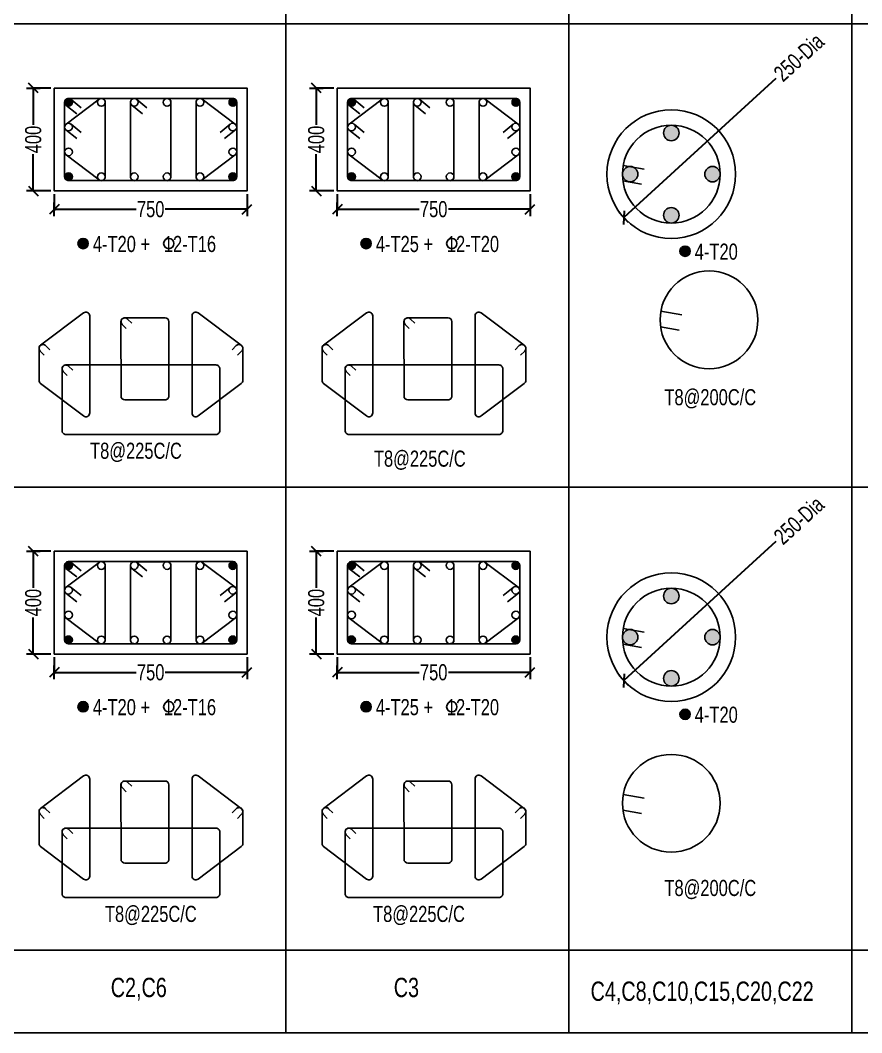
# Model space of a CAD drawing. Header units: millimetres. Extents: x 356 to 40629, y 2473 to 64837.
# Drawn here: x 21326 to 24597, y 11793 to 15728 of the extents above; entities that cross this region are included whole.
import ezdxf

# ---------------------------------------------------------------- set-up
doc = ezdxf.new("R2010")
doc.units = ezdxf.units.MM
for name, color, linetype in [('COL', 5, 'Continuous'), ('S-TIES', 3, 'Continuous'), ('Structural', 5, 'Continuous'), ('TABLE', 11, 'Continuous'), ('TXT3', 6, 'Continuous')]:
    doc.layers.add(name, color=color, linetype=linetype)
doc.layers.add('STR-COL-DIM', color=8, linetype='Continuous', lineweight=18)
doc.layers.add('STR-LEVEL TEXT', color=110, linetype='Continuous', lineweight=30)
doc.styles.add('SOBHA', font='swisscl.ttf')
doc.styles.add('sobha sed', font='swisscl.ttf')
doc.dimstyles.new('S-25', dxfattribs={"dimscale": 25, "dimtxt": 2.5, "dimasz": 1.5, "dimexe": 0.25, "dimexo": 0.5, "dimgap": 0.1, "dimtad": 0, "dimdec": 0, "dimrnd": 0.0005, "dimzin": 0, "dimdsep": 46, "dimtxsty": 'SOBHA', "dimblk": 'OBLIQUE', "dimcen": 0.09, "dimclrd": 8, "dimclre": 8, "dimclrt": 6, "dimadec": 0, "dimazin": 0, "dimtfac": 1, "dimtdec": 0, "dimtofl": 0, "dimtmove": 0, "dimatfit": 3, "dimfxl": 0.18, "dimtolj": 1, "dimtzin": 0, "dimlwd": -1, "dimlwe": -1, "dimarcsym": 0})

# ---------------------------------------------------------------- blocks, each defined once
blk = doc.blocks.new('_Oblique')
at = {"color": 0, "linetype": 'ByBlock', "lineweight": -2}
for p, q in [((-0.5, -0.5), (0.5, 0.5)), ((0, 0.71), (0, -0.71))]:
    blk.add_line(p, q, dxfattribs=at)
blk = doc.blocks.new('*D632')
at = {"layer": 'STR-LEVEL TEXT', "color": 8, "transparency": 16777216}
for p, q in [((21445.3, 13664.5), (21370.2, 13664.5)), ((21376.5, 13664.5), (21376.5, 13522)), ((21376.5, 13264.5), (21376.5, 13407)), ((21445.3, 13264.5), (21370.2, 13264.5))]:
    blk.add_line(p, q, dxfattribs=at)
at = {"layer": 'STR-LEVEL TEXT', "color": 8, "transparency": 16777216, "xscale": 37.5, "yscale": 37.5, "zscale": 37.5}
for p, rotation in [((21376.5, 13664.5), 90), ((21376.5, 13264.5), 270)]:
    blk.add_blockref('_Oblique', p, dxfattribs=dict(at, rotation=rotation))
at = {"layer": 'STR-LEVEL TEXT', "color": 6, "transparency": 16777216, "insert": (21376.5, 13464.5), "char_height": 62.5, "attachment_point": 5, "rotation": 90, "style": 'SOBHA'}
blk.add_mtext('\\A1;400', dxfattribs=at)
blk = doc.blocks.new('*D633')
at = {"layer": 'STR-LEVEL TEXT', "color": 8, "transparency": 16777216}
for p, q in [((21457.8, 13252), (21457.8, 13187.2)), ((22207.8, 13252), (22207.8, 13187.2)), ((21457.8, 13193.4), (21775.9, 13193.4)), ((22207.8, 13193.4), (21889.8, 13193.4))]:
    blk.add_line(p, q, dxfattribs=at)
at = {"layer": 'STR-LEVEL TEXT', "color": 8, "transparency": 16777216, "xscale": 37.5, "yscale": 37.5, "zscale": 37.5, "rotation": 180}
blk.add_blockref('_Oblique', (21457.8, 13193.4), dxfattribs=at)
at = {"layer": 'STR-LEVEL TEXT', "color": 8, "transparency": 16777216, "xscale": 37.5, "yscale": 37.5, "zscale": 37.5}
blk.add_blockref('_Oblique', (22207.8, 13193.4), dxfattribs=at)
at = {"layer": 'STR-LEVEL TEXT', "color": 6, "transparency": 16777216, "insert": (21832.8, 13193.4), "char_height": 62.5, "attachment_point": 5, "style": 'SOBHA'}
blk.add_mtext('\\A1;750', dxfattribs=at)
blk = doc.blocks.new('*D628')
at = {"layer": 'STR-LEVEL TEXT', "color": 8, "transparency": 16777216}
for p, q in [((21445.3, 15464.6), (21370.2, 15464.6)), ((21376.5, 15464.6), (21376.5, 15322.1)), ((21376.5, 15064.6), (21376.5, 15207.1)), ((21445.3, 15064.6), (21370.2, 15064.6))]:
    blk.add_line(p, q, dxfattribs=at)
at = {"layer": 'STR-LEVEL TEXT', "color": 8, "transparency": 16777216, "xscale": 37.5, "yscale": 37.5, "zscale": 37.5}
for p, rotation in [((21376.5, 15464.6), 90), ((21376.5, 15064.6), 270)]:
    blk.add_blockref('_Oblique', p, dxfattribs=dict(at, rotation=rotation))
at = {"layer": 'STR-LEVEL TEXT', "color": 6, "transparency": 16777216, "insert": (21376.5, 15264.6), "char_height": 62.5, "attachment_point": 5, "rotation": 90, "style": 'SOBHA'}
blk.add_mtext('\\A1;400', dxfattribs=at)
blk = doc.blocks.new('*D629')
at = {"layer": 'STR-LEVEL TEXT', "color": 8, "transparency": 16777216}
for p, q in [((21457.8, 15052.1), (21457.8, 14987.3)), ((22207.8, 15052.1), (22207.8, 14987.3)), ((21457.8, 14993.6), (21775.9, 14993.6)), ((22207.8, 14993.6), (21889.8, 14993.6))]:
    blk.add_line(p, q, dxfattribs=at)
at = {"layer": 'STR-LEVEL TEXT', "color": 8, "transparency": 16777216, "xscale": 37.5, "yscale": 37.5, "zscale": 37.5, "rotation": 180}
blk.add_blockref('_Oblique', (21457.8, 14993.6), dxfattribs=at)
at = {"layer": 'STR-LEVEL TEXT', "color": 8, "transparency": 16777216, "xscale": 37.5, "yscale": 37.5, "zscale": 37.5}
blk.add_blockref('_Oblique', (22207.8, 14993.6), dxfattribs=at)
at = {"layer": 'STR-LEVEL TEXT', "color": 6, "transparency": 16777216, "insert": (21832.8, 14993.6), "char_height": 62.5, "attachment_point": 5, "style": 'SOBHA'}
blk.add_mtext('\\A1;750', dxfattribs=at)
blk = doc.blocks.new('*D630')
at = {"layer": 'STR-LEVEL TEXT', "color": 8, "transparency": 16777216}
for p, q in [((22545.3, 13664.5), (22470.2, 13664.5)), ((22476.5, 13664.5), (22476.5, 13522)), ((22476.5, 13264.5), (22476.5, 13407)), ((22545.3, 13264.5), (22470.2, 13264.5))]:
    blk.add_line(p, q, dxfattribs=at)
at = {"layer": 'STR-LEVEL TEXT', "color": 8, "transparency": 16777216, "xscale": 37.5, "yscale": 37.5, "zscale": 37.5}
for p, rotation in [((22476.5, 13664.5), 90), ((22476.5, 13264.5), 270)]:
    blk.add_blockref('_Oblique', p, dxfattribs=dict(at, rotation=rotation))
at = {"layer": 'STR-LEVEL TEXT', "color": 6, "transparency": 16777216, "insert": (22476.5, 13464.5), "char_height": 62.5, "attachment_point": 5, "rotation": 90, "style": 'SOBHA'}
blk.add_mtext('\\A1;400', dxfattribs=at)
blk = doc.blocks.new('*D631')
at = {"layer": 'STR-LEVEL TEXT', "color": 8, "transparency": 16777216}
for p, q in [((22557.8, 13252), (22557.8, 13187.2)), ((23307.8, 13252), (23307.8, 13187.2)), ((22557.8, 13193.4), (22875.9, 13193.4)), ((23307.8, 13193.4), (22989.8, 13193.4))]:
    blk.add_line(p, q, dxfattribs=at)
at = {"layer": 'STR-LEVEL TEXT', "color": 8, "transparency": 16777216, "xscale": 37.5, "yscale": 37.5, "zscale": 37.5, "rotation": 180}
blk.add_blockref('_Oblique', (22557.8, 13193.4), dxfattribs=at)
at = {"layer": 'STR-LEVEL TEXT', "color": 8, "transparency": 16777216, "xscale": 37.5, "yscale": 37.5, "zscale": 37.5}
blk.add_blockref('_Oblique', (23307.8, 13193.4), dxfattribs=at)
at = {"layer": 'STR-LEVEL TEXT', "color": 6, "transparency": 16777216, "insert": (22932.8, 13193.4), "char_height": 62.5, "attachment_point": 5, "style": 'SOBHA'}
blk.add_mtext('\\A1;750', dxfattribs=at)
blk = doc.blocks.new('*D622')
at = {"layer": 'STR-LEVEL TEXT', "color": 8, "transparency": 16777216}
for p, q in [((22545.3, 15464.6), (22470.2, 15464.6)), ((22476.5, 15464.6), (22476.5, 15322.1)), ((22476.5, 15064.6), (22476.5, 15207.1)), ((22545.3, 15064.6), (22470.2, 15064.6))]:
    blk.add_line(p, q, dxfattribs=at)
at = {"layer": 'STR-LEVEL TEXT', "color": 8, "transparency": 16777216, "xscale": 37.5, "yscale": 37.5, "zscale": 37.5}
for p, rotation in [((22476.5, 15464.6), 90), ((22476.5, 15064.6), 270)]:
    blk.add_blockref('_Oblique', p, dxfattribs=dict(at, rotation=rotation))
at = {"layer": 'STR-LEVEL TEXT', "color": 6, "transparency": 16777216, "insert": (22476.5, 15264.6), "char_height": 62.5, "attachment_point": 5, "rotation": 90, "style": 'SOBHA'}
blk.add_mtext('\\A1;400', dxfattribs=at)
blk = doc.blocks.new('*D623')
at = {"layer": 'STR-LEVEL TEXT', "color": 8, "transparency": 16777216}
for p, q in [((22557.8, 15052.1), (22557.8, 14987.3)), ((23307.8, 15052.1), (23307.8, 14987.3)), ((22557.8, 14993.6), (22875.9, 14993.6)), ((23307.8, 14993.6), (22989.8, 14993.6))]:
    blk.add_line(p, q, dxfattribs=at)
at = {"layer": 'STR-LEVEL TEXT', "color": 8, "transparency": 16777216, "xscale": 37.5, "yscale": 37.5, "zscale": 37.5, "rotation": 180}
blk.add_blockref('_Oblique', (22557.8, 14993.6), dxfattribs=at)
at = {"layer": 'STR-LEVEL TEXT', "color": 8, "transparency": 16777216, "xscale": 37.5, "yscale": 37.5, "zscale": 37.5}
blk.add_blockref('_Oblique', (23307.8, 14993.6), dxfattribs=at)
at = {"layer": 'STR-LEVEL TEXT', "color": 6, "transparency": 16777216, "insert": (22932.8, 14993.6), "char_height": 62.5, "attachment_point": 5, "style": 'SOBHA'}
blk.add_mtext('\\A1;750', dxfattribs=at)
blk = doc.blocks.new('*D369')
at = {"layer": 'STR-LEVEL TEXT', "color": 8, "transparency": 16777216}
blk.add_line((24262.7, 15501.7), (23671.9, 14961.3), dxfattribs=at)
at = {"layer": 'STR-LEVEL TEXT', "color": 8, "transparency": 16777216, "xscale": 37.5, "yscale": 37.5, "zscale": 37.5, "rotation": 222.4492431710658}
blk.add_blockref('_Oblique', (23671.9, 14961.3), dxfattribs=at)
at = {"layer": 'STR-LEVEL TEXT', "color": 6, "transparency": 16777216, "insert": (24352.6, 15583.9), "char_height": 62.5, "attachment_point": 5, "rotation": 42.4492, "style": 'SOBHA'}
blk.add_mtext('\\A1;250-Dia', dxfattribs=at)
blk = doc.blocks.new('*D372')
at = {"layer": 'STR-LEVEL TEXT', "color": 8, "transparency": 16777216}
blk.add_line((24262.7, 13701.8), (23671.9, 13161.5), dxfattribs=at)
at = {"layer": 'STR-LEVEL TEXT', "color": 8, "transparency": 16777216, "xscale": 37.5, "yscale": 37.5, "zscale": 37.5, "rotation": 222.4492431710646}
blk.add_blockref('_Oblique', (23671.9, 13161.5), dxfattribs=at)
at = {"layer": 'STR-LEVEL TEXT', "color": 6, "transparency": 16777216, "insert": (24352.6, 13784.1), "char_height": 62.5, "attachment_point": 5, "rotation": 42.4492, "style": 'SOBHA'}
blk.add_mtext('\\A1;250-Dia', dxfattribs=at)

msp = doc.modelspace()

# ---------------------------------------------------------------- hatches: boundary and pattern name
at = {"layer": 'S-TIES', "ltscale": 7}
h = msp.add_hatch(color=256, dxfattribs=at)
h.dxf.hatch_style = 1
edge = h.paths.add_edge_path()
edge.add_arc((21513.4, 15409.1), 15, 0, 360)
h = msp.add_hatch(color=256, dxfattribs=at)
h.dxf.hatch_style = 1
edge = h.paths.add_edge_path()
edge.add_arc((22152.3, 15409.1), 15, 0, 360)
h = msp.add_hatch(color=256, dxfattribs=at)
h.dxf.hatch_style = 1
edge = h.paths.add_edge_path()
edge.add_arc((22613.4, 15409.1), 15, 0, 360)
h = msp.add_hatch(color=256, dxfattribs=at)
h.dxf.hatch_style = 1
edge = h.paths.add_edge_path()
edge.add_arc((23252.3, 15409.1), 15, 0, 360)
h = msp.add_hatch(color=256, dxfattribs=at)
h.dxf.hatch_style = 1
edge = h.paths.add_edge_path()
edge.add_arc((23856.4, 15290), 30, 0, 360)
h = msp.add_hatch(color=256, dxfattribs=at)
h.dxf.hatch_style = 1
edge = h.paths.add_edge_path()
edge.add_arc((23696.4, 15130), 30, 0, 360)
h = msp.add_hatch(color=256, dxfattribs=at)
h.dxf.hatch_style = 1
edge = h.paths.add_edge_path()
edge.add_arc((24016.4, 15130), 30, 0, 360)
h = msp.add_hatch(color=256, dxfattribs=at)
h.dxf.hatch_style = 1
edge = h.paths.add_edge_path()
edge.add_arc((21513.5, 15120), 15, 0, 360)
h = msp.add_hatch(color=256, dxfattribs=at)
h.dxf.hatch_style = 1
edge = h.paths.add_edge_path()
edge.add_arc((22152.2, 15120), 15, 0, 360)
h = msp.add_hatch(color=256, dxfattribs=at)
h.dxf.hatch_style = 1
edge = h.paths.add_edge_path()
edge.add_arc((22613.5, 15120), 15, 0, 360)
h = msp.add_hatch(color=256, dxfattribs=at)
h.dxf.hatch_style = 1
edge = h.paths.add_edge_path()
edge.add_arc((23252.2, 15120), 15, 0, 360)
h = msp.add_hatch(color=256, dxfattribs=at)
h.dxf.hatch_style = 1
edge = h.paths.add_edge_path()
edge.add_arc((23856.4, 14970), 30, 0, 360)
h = msp.add_hatch(color=256, dxfattribs=at)
h.dxf.hatch_style = 1
edge = h.paths.add_edge_path()
edge.add_arc((21570.3, 14860.1), 20, 0, 360)
h = msp.add_hatch(color=256, dxfattribs=at)
h.dxf.hatch_style = 1
edge = h.paths.add_edge_path()
edge.add_arc((22670.3, 14860.1), 20, 0, 360)
h = msp.add_hatch(color=256, dxfattribs=at)
h.dxf.hatch_style = 1
edge = h.paths.add_edge_path()
edge.add_arc((23909.9, 14830.3), 20, 0, 360)
h = msp.add_hatch(color=256, dxfattribs=at)
h.dxf.hatch_style = 1
edge = h.paths.add_edge_path()
edge.add_arc((21513.4, 13608.9), 15, 0, 360)
h = msp.add_hatch(color=256, dxfattribs=at)
h.dxf.hatch_style = 1
edge = h.paths.add_edge_path()
edge.add_arc((22152.3, 13608.9), 15, 0, 360)
h = msp.add_hatch(color=256, dxfattribs=at)
h.dxf.hatch_style = 1
edge = h.paths.add_edge_path()
edge.add_arc((22613.4, 13608.9), 15, 0, 360)
h = msp.add_hatch(color=256, dxfattribs=at)
h.dxf.hatch_style = 1
edge = h.paths.add_edge_path()
edge.add_arc((23252.3, 13608.9), 15, 0, 360)
h = msp.add_hatch(color=256, dxfattribs=at)
h.dxf.hatch_style = 1
edge = h.paths.add_edge_path()
edge.add_arc((23856.4, 13490.2), 30, 0, 360)
h = msp.add_hatch(color=256, dxfattribs=at)
h.dxf.hatch_style = 1
edge = h.paths.add_edge_path()
edge.add_arc((23696.4, 13330.2), 30, 0, 360)
h = msp.add_hatch(color=256, dxfattribs=at)
h.dxf.hatch_style = 1
edge = h.paths.add_edge_path()
edge.add_arc((24016.4, 13330.2), 30, 0, 360)
h = msp.add_hatch(color=256, dxfattribs=at)
h.dxf.hatch_style = 1
edge = h.paths.add_edge_path()
edge.add_arc((21513.5, 13319.8), 15, 0, 360)
h = msp.add_hatch(color=256, dxfattribs=at)
h.dxf.hatch_style = 1
edge = h.paths.add_edge_path()
edge.add_arc((22152.2, 13319.8), 15, 0, 360)
h = msp.add_hatch(color=256, dxfattribs=at)
h.dxf.hatch_style = 1
edge = h.paths.add_edge_path()
edge.add_arc((22613.5, 13319.8), 15, 0, 360)
h = msp.add_hatch(color=256, dxfattribs=at)
h.dxf.hatch_style = 1
edge = h.paths.add_edge_path()
edge.add_arc((23252.2, 13319.8), 15, 0, 360)
h = msp.add_hatch(color=256, dxfattribs=at)
h.dxf.hatch_style = 1
edge = h.paths.add_edge_path()
edge.add_arc((23856.4, 13170.2), 30, 0, 360)
h = msp.add_hatch(color=256, dxfattribs=at)
h.dxf.hatch_style = 1
edge = h.paths.add_edge_path()
edge.add_arc((21570.3, 13059.9), 20, 0, 360)
h = msp.add_hatch(color=256, dxfattribs=at)
h.dxf.hatch_style = 1
edge = h.paths.add_edge_path()
edge.add_arc((22670.3, 13059.9), 20, 0, 360)
h = msp.add_hatch(color=256, dxfattribs=at)
h.dxf.hatch_style = 1
edge = h.paths.add_edge_path()
edge.add_arc((23909.9, 13030.4), 20, 0, 360)

# ---------------------------------------------------------------- linework, layer by layer
at = {"layer": 'COL', "elevation": 0}
for points in [[(21457.8, 15464.6), (22207.8, 15464.6), (22207.8, 15064.6), (21457.8, 15064.6)], [(22557.8, 15464.6), (23307.8, 15464.6), (23307.8, 15064.6), (22557.8, 15064.6)], [(21457.8, 13664.5), (22207.8, 13664.5), (22207.8, 13264.5), (21457.8, 13264.5)], [(22557.8, 13664.5), (23307.8, 13664.5), (23307.8, 13264.5), (22557.8, 13264.5)]]:
    msp.add_lwpolyline(points, close=True, dxfattribs=at)
at = {"layer": 'S-TIES', "ltscale": 7}
for p, q in [((23669.5, 15164.2, 0), (23750.6, 15149.4, 0)), ((23668.3, 15103.4, 0), (23740, 15090.4, 0)), ((23816.1, 14597.8, 0), (23897.2, 14583, 0)), ((23814.8, 14537, 0), (23886.6, 14523.9, 0)), ((23669.5, 13364.4, 0), (23750.6, 13349.6, 0)), ((23668.3, 13303.6, 0), (23740, 13290.6, 0)), ((23669.5, 12718.7, 0), (23750.6, 12703.9, 0)), ((23668.3, 12657.9, 0), (23740, 12644.9, 0))]:
    msp.add_line(p, q, dxfattribs=at)
at = {"layer": 'S-TIES', "ltscale": 7, "elevation": 0}
for points in [[(21656.2, 15409.1), (21656.2, 15119.6, -0.619608), (21632.2, 15107.7), (21504.4, 15204.4, -0.234772), (21498.5, 15216.4), (21498.4, 15312.8, -0.23547), (21504.4, 15324.7), (21632.2, 15421.1, -0.618942)], [(21513.5, 15105), (22152.3, 15105, 0.414214), (22167.3, 15120), (22167.3, 15409.1, 0.414214), (22152.3, 15424.1), (21513.5, 15424.1, 0.414214), (21498.5, 15409.1), (21498.5, 15120, 0.414214)], [(21769.4, 15423.7), (21896.4, 15423.7, -0.414214), (21911.4, 15408.7), (21911.4, 15120, -0.414214), (21896.4, 15105), (21769.4, 15105, -0.414214), (21754.4, 15120), (21754.4, 15408.7, -0.414214)], [(22009.4, 15409.1), (22009.5, 15119.6, 0.619608), (22033.5, 15107.7), (22161.3, 15204.4, 0.234772), (22167.2, 15216.4), (22167.2, 15312.8, 0.23547), (22161.3, 15324.7), (22033.5, 15421.1, 0.618942)], [(22756.2, 15409.1), (22756.2, 15119.6, -0.619608), (22732.2, 15107.7), (22604.4, 15204.4, -0.234772), (22598.5, 15216.4), (22598.4, 15312.8, -0.23547), (22604.4, 15324.7), (22732.2, 15421.1, -0.618942)], [(22613.5, 15105), (23252.3, 15105, 0.414214), (23267.3, 15120), (23267.3, 15409.1, 0.414214), (23252.3, 15424.1), (22613.5, 15424.1, 0.414214), (22598.5, 15409.1), (22598.5, 15120, 0.414214)], [(22869.4, 15423.7), (22996.4, 15423.7, -0.414214), (23011.4, 15408.7), (23011.4, 15120, -0.414214), (22996.4, 15105), (22869.4, 15105, -0.414214), (22854.4, 15120), (22854.4, 15408.7, -0.414214)], [(23109.4, 15409.1), (23109.5, 15119.6, 0.619608), (23133.5, 15107.7), (23261.3, 15204.4, 0.234772), (23267.2, 15216.4), (23267.2, 15312.8, 0.23547), (23261.3, 15324.7), (23133.5, 15421.1, 0.618942)], [(21596, 14578.9), (21596, 14201.9, -0.619608), (21571.9, 14190), (21404.7, 14316.6, -0.234772), (21398.8, 14328.5), (21398.8, 14452.7, -0.23547), (21404.7, 14464.7), (21572, 14590.8, -0.618942)], [(21732.4, 14571.4), (21888.6, 14571.4, -0.414166), (21903.6, 14556.4), (21903.6, 14267.3, -0.414262), (21888.6, 14252.3), (21732.5, 14252.3, -0.414166), (21717.5, 14267.3), (21717.4, 14556.4, -0.414262)], [(21993.7, 14578.9), (21993.7, 14201.9, 0.619608), (22017.8, 14190), (22185, 14316.6, 0.234772), (22190.9, 14328.5), (22190.9, 14452.7, 0.23547), (22185, 14464.7), (22017.7, 14590.8, 0.618942)], [(22696, 14578.9), (22696, 14201.9, -0.619608), (22671.9, 14190), (22504.7, 14316.6, -0.234772), (22498.8, 14328.5), (22498.8, 14452.7, -0.23547), (22504.7, 14464.7), (22672, 14590.8, -0.618942)], [(22832.4, 14571.4), (22988.6, 14571.4, -0.414166), (23003.6, 14556.4), (23003.6, 14267.3, -0.414262), (22988.6, 14252.3), (22832.5, 14252.3, -0.414166), (22817.5, 14267.3), (22817.4, 14556.4, -0.414262)], [(23093.7, 14578.9), (23093.7, 14201.9, 0.619608), (23117.8, 14190), (23285, 14316.6, 0.234772), (23290.9, 14328.5), (23290.9, 14452.7, 0.23547), (23285, 14464.7), (23117.7, 14590.8, 0.618942)], [(21503.3, 14388.3), (22086.4, 14388.3, -0.414214), (22101.4, 14373.3), (22101.4, 14133.3, -0.414214), (22086.4, 14118.3), (21503.3, 14118.3, -0.414214), (21488.3, 14133.3), (21488.3, 14373.3, -0.414214)], [(22603.3, 14388.3), (23186.4, 14388.3, -0.414214), (23201.4, 14373.3), (23201.4, 14133.3, -0.414214), (23186.4, 14118.3), (22603.3, 14118.3, -0.414214), (22588.3, 14133.3), (22588.3, 14373.3, -0.414214)], [(21656.2, 13608.9), (21656.2, 13319.5, -0.619608), (21632.2, 13307.5), (21504.4, 13404.3, -0.234772), (21498.5, 13416.2), (21498.4, 13512.6, -0.23547), (21504.4, 13524.6), (21632.2, 13620.9, -0.618942)], [(21513.5, 13304.8), (22152.3, 13304.8, 0.414214), (22167.3, 13319.8), (22167.3, 13608.9, 0.414214), (22152.3, 13623.9), (21513.5, 13623.9, 0.414214), (21498.5, 13608.9), (21498.5, 13319.8, 0.414214)], [(21769.4, 13623.6), (21896.4, 13623.6, -0.414214), (21911.4, 13608.6), (21911.4, 13319.8, -0.414214), (21896.4, 13304.8), (21769.4, 13304.8, -0.414214), (21754.4, 13319.8), (21754.4, 13608.6, -0.414214)], [(22009.4, 13608.9), (22009.5, 13319.5, 0.619608), (22033.5, 13307.5), (22161.3, 13404.3, 0.234772), (22167.2, 13416.2), (22167.2, 13512.6, 0.23547), (22161.3, 13524.6), (22033.5, 13620.9, 0.618942)], [(22756.2, 13608.9), (22756.2, 13319.5, -0.619608), (22732.2, 13307.5), (22604.4, 13404.3, -0.234772), (22598.5, 13416.2), (22598.4, 13512.6, -0.23547), (22604.4, 13524.6), (22732.2, 13620.9, -0.618942)], [(22613.5, 13304.8), (23252.3, 13304.8, 0.414214), (23267.3, 13319.8), (23267.3, 13608.9, 0.414214), (23252.3, 13623.9), (22613.5, 13623.9, 0.414214), (22598.5, 13608.9), (22598.5, 13319.8, 0.414214)], [(22869.4, 13623.6), (22996.4, 13623.6, -0.414214), (23011.4, 13608.6), (23011.4, 13319.8, -0.414214), (22996.4, 13304.8), (22869.4, 13304.8, -0.414214), (22854.4, 13319.8), (22854.4, 13608.6, -0.414214)], [(23109.4, 13608.9), (23109.5, 13319.5, 0.619608), (23133.5, 13307.5), (23261.3, 13404.3, 0.234772), (23267.2, 13416.2), (23267.2, 13512.6, 0.23547), (23261.3, 13524.6), (23133.5, 13620.9, 0.618942)], [(21596, 12778.7), (21596, 12401.8, -0.619608), (21571.9, 12389.8), (21404.7, 12516.4, -0.234772), (21398.8, 12528.4), (21398.8, 12652.6, -0.23547), (21404.7, 12664.5), (21572, 12790.7, -0.618942)], [(21993.7, 12778.7), (21993.7, 12401.8, 0.619608), (22017.8, 12389.8), (22185, 12516.4, 0.234772), (22190.9, 12528.4), (22190.9, 12652.6, 0.23547), (22185, 12664.5), (22017.7, 12790.7, 0.618942)], [(22696, 12778.7), (22696, 12401.8, -0.619608), (22671.9, 12389.8), (22504.7, 12516.4, -0.234772), (22498.8, 12528.4), (22498.8, 12652.6, -0.23547), (22504.7, 12664.5), (22672, 12790.7, -0.618942)], [(23093.7, 12778.7), (23093.7, 12401.8, 0.619608), (23117.8, 12389.8), (23285, 12516.4, 0.234772), (23290.9, 12528.4), (23290.9, 12652.6, 0.23547), (23285, 12664.5), (23117.7, 12790.7, 0.618942)], [(21732.4, 12771.2), (21888.6, 12771.2, -0.414166), (21903.6, 12756.2), (21903.6, 12467.1, -0.414262), (21888.6, 12452.1), (21732.5, 12452.1, -0.414166), (21717.5, 12467.1), (21717.4, 12756.2, -0.414262)], [(22832.4, 12771.2), (22988.6, 12771.2, -0.414166), (23003.6, 12756.2), (23003.6, 12467.1, -0.414262), (22988.6, 12452.1), (22832.5, 12452.1, -0.414166), (22817.5, 12467.1), (22817.4, 12756.2, -0.414262)], [(21503.3, 12588.1), (22086.4, 12588.1, -0.414214), (22101.4, 12573.1), (22101.4, 12333.1, -0.414214), (22086.4, 12318.1), (21503.3, 12318.1, -0.414214), (21488.3, 12333.1), (21488.3, 12573.1, -0.414214)], [(22603.3, 12588.1), (23186.4, 12588.1, -0.414214), (23201.4, 12573.1), (23201.4, 12333.1, -0.414214), (23186.4, 12318.1), (22603.3, 12318.1, -0.414214), (22588.3, 12333.1), (22588.3, 12573.1, -0.414214)]]:
    msp.add_lwpolyline(points, format="xyb", close=True, dxfattribs=at)
for points in [[(21503.4, 15397.9), (21545.6, 15364.4)], [(21523.5, 15420.3), (21562.3, 15388.1)], [(21759, 15397.9), (21801.2, 15364.4)], [(21779.1, 15420.3), (21817.9, 15388.1)], [(22603.4, 15397.9), (22645.6, 15364.4)], [(22623.5, 15420.3), (22662.3, 15388.1)], [(22859, 15397.9), (22901.2, 15364.4)], [(22879.1, 15420.3), (22917.9, 15388.1)], [(21523.5, 15323.9), (21562.3, 15291.7)], [(22142.2, 15323.9), (22103.4, 15291.7)], [(22623.5, 15323.9), (22662.3, 15291.7)], [(23242.2, 15323.9), (23203.4, 15291.7)], [(21503.5, 15301.6), (21545.6, 15268)], [(22162.2, 15301.6), (22120, 15268)], [(22603.5, 15301.6), (22645.6, 15268)], [(23262.2, 15301.6), (23220, 15268)], [(21523.5, 13620.1), (21562.3, 13587.9)], [(21779.1, 13620.1), (21817.9, 13587.9)], [(22623.5, 13620.1), (22662.3, 13587.9)], [(22879.1, 13620.1), (22917.9, 13587.9)], [(21503.4, 13597.7), (21545.6, 13564.2)], [(21759, 13597.7), (21801.2, 13564.2)], [(22603.4, 13597.7), (22645.6, 13564.2)], [(22859, 13597.7), (22901.2, 13564.2)], [(21503.5, 13501.4), (21545.6, 13467.9)], [(21523.5, 13523.7), (21562.3, 13491.6)], [(22142.2, 13523.7), (22103.4, 13491.6)], [(22162.2, 13501.4), (22120, 13467.9)], [(22603.5, 13501.4), (22645.6, 13467.9)], [(22623.5, 13523.7), (22662.3, 13491.6)], [(23242.2, 13523.7), (23203.4, 13491.6)], [(23262.2, 13501.4), (23220, 13467.9)]]:
    msp.add_lwpolyline(points, dxfattribs=at)
for points in [[(21737.8, 14529.9), (21721.8, 14545.8, -0.668178), (21732.4, 14571.4, -0.200501), (21743.1, 14566.9), (21759, 14551)], [(22837.8, 14529.9), (22821.8, 14545.8, -0.668178), (22832.4, 14571.4, -0.200501), (22843.1, 14566.9), (22859, 14551)], [(21419.1, 14426.2), (21403.2, 14442.1, -0.668178), (21413.8, 14467.7, -0.200501), (21424.4, 14463.3), (21440.3, 14447.4)], [(22170.6, 14426.2), (22186.5, 14442.1, 0.668178), (22175.9, 14467.7, 0.200501), (22165.3, 14463.3), (22149.4, 14447.4)], [(22519.1, 14426.2), (22503.2, 14442.1, -0.668178), (22513.8, 14467.7, -0.200501), (22524.4, 14463.3), (22540.3, 14447.4)], [(23270.6, 14426.2), (23286.5, 14442.1, 0.668178), (23275.9, 14467.7, 0.200501), (23265.3, 14463.3), (23249.4, 14447.4)], [(21508.6, 14346.7), (21492.7, 14362.6, -0.668178), (21503.3, 14388.3, -0.200501), (21514, 14383.8), (21529.9, 14367.9)], [(22608.6, 14346.7), (22592.7, 14362.6, -0.668178), (22603.3, 14388.3, -0.200501), (22614, 14383.8), (22629.9, 14367.9)], [(21737.8, 12729.7), (21721.8, 12745.6, -0.668178), (21732.4, 12771.2, -0.200501), (21743.1, 12766.8), (21759, 12750.9)], [(22837.8, 12729.7), (22821.8, 12745.6, -0.668178), (22832.4, 12771.2, -0.200501), (22843.1, 12766.8), (22859, 12750.9)], [(21419.1, 12626), (21403.2, 12642, -0.668178), (21413.8, 12667.6, -0.200501), (21424.4, 12663.1), (21440.3, 12647.2)], [(22170.6, 12626), (22186.5, 12642, 0.668178), (22175.9, 12667.6, 0.200501), (22165.3, 12663.1), (22149.4, 12647.2)], [(22519.1, 12626), (22503.2, 12642, -0.668178), (22513.8, 12667.6, -0.200501), (22524.4, 12663.1), (22540.3, 12647.2)], [(23270.6, 12626), (23286.5, 12642, 0.668178), (23275.9, 12667.6, 0.200501), (23265.3, 12663.1), (23249.4, 12647.2)], [(21508.6, 12546.6), (21492.7, 12562.5, -0.668178), (21503.3, 12588.1, -0.200501), (21514, 12583.6), (21529.9, 12567.7)], [(22608.6, 12546.6), (22592.7, 12562.5, -0.668178), (22603.3, 12588.1, -0.200501), (22614, 12583.6), (22629.9, 12567.7)]]:
    msp.add_lwpolyline(points, format="xyb", dxfattribs=at)
at = {"layer": 'S-TIES', "ltscale": 7}
for centre, radius in [((21513.4, 15409.1, 0), 15), ((21641.2, 15409.1, 0), 15), ((21769, 15409.1, 0), 15), ((21896.8, 15409.1, 0), 15), ((22024.5, 15409.1, 0), 15), ((22152.3, 15409.1, 0), 15), ((22613.4, 15409.1, 0), 15), ((22741.2, 15409.1, 0), 15), ((22869, 15409.1, 0), 15), ((22996.8, 15409.1, 0), 15), ((23124.5, 15409.1, 0), 15), ((23252.3, 15409.1, 0), 15), ((21513.4, 15312.8, 0), 15), ((22152.1, 15312.8, 0), 15), ((22613.4, 15312.8, 0), 15), ((23252.1, 15312.8, 0), 15), ((23856.4, 15130, 0), 190), ((23856.4, 15290, 0), 30), ((21513.5, 15216.4, 0), 15), ((22152.2, 15216.4, 0), 15), ((22613.5, 15216.4, 0), 15), ((23252.2, 15216.4, 0), 15), ((23696.4, 15130, 0), 30), ((24016.4, 15130, 0), 30), ((21513.5, 15120, 0), 15), ((21641.2, 15119.6, 0), 15), ((21769, 15119.6, 0), 15), ((21896.7, 15119.6, 0), 15), ((22024.5, 15119.6, 0), 15), ((22152.2, 15120, 0), 15), ((22613.5, 15120, 0), 15), ((22741.2, 15119.6, 0), 15), ((22869, 15119.6, 0), 15), ((22996.7, 15119.6, 0), 15), ((23124.5, 15119.6, 0), 15), ((23252.2, 15120, 0), 15), ((23856.4, 14970, 0), 30), ((21570.3, 14860.1, 0), 20), ((21903.1, 14860.1, 0), 20), ((22670.3, 14860.1, 0), 20), ((23003.1, 14860.1, 0), 20), ((23909.9, 14830.3, 0), 20), ((24003, 14563.6, 0), 190), ((21513.4, 13608.9, 0), 15), ((21641.2, 13608.9, 0), 15), ((21769, 13608.9, 0), 15), ((21896.8, 13608.9, 0), 15), ((22024.5, 13608.9, 0), 15), ((22152.3, 13608.9, 0), 15), ((22613.4, 13608.9, 0), 15), ((22741.2, 13608.9, 0), 15), ((22869, 13608.9, 0), 15), ((22996.8, 13608.9, 0), 15), ((23124.5, 13608.9, 0), 15), ((23252.3, 13608.9, 0), 15), ((21513.4, 13512.6, 0), 15), ((22152.1, 13512.6, 0), 15), ((22613.4, 13512.6, 0), 15), ((23252.1, 13512.6, 0), 15), ((23856.4, 13330.2, 0), 190), ((23856.4, 13490.2, 0), 30), ((21513.5, 13416.2, 0), 15), ((22152.2, 13416.2, 0), 15), ((22613.5, 13416.2, 0), 15), ((23252.2, 13416.2, 0), 15), ((23696.4, 13330.2, 0), 30), ((24016.4, 13330.2, 0), 30), ((21513.5, 13319.8, 0), 15), ((21641.2, 13319.5, 0), 15), ((21769, 13319.5, 0), 15), ((21896.7, 13319.5, 0), 15), ((22024.5, 13319.5, 0), 15), ((22152.2, 13319.8, 0), 15), ((22613.5, 13319.8, 0), 15), ((22741.2, 13319.5, 0), 15), ((22869, 13319.5, 0), 15), ((22996.7, 13319.5, 0), 15), ((23124.5, 13319.5, 0), 15), ((23252.2, 13319.8, 0), 15), ((23856.4, 13170.2, 0), 30), ((21570.3, 13059.9, 0), 20), ((21903.1, 13059.9, 0), 20), ((22670.3, 13059.9, 0), 20), ((23003.1, 13059.9, 0), 20), ((23909.9, 13030.4, 0), 20), ((23856.4, 12684.5, 0), 190)]:
    msp.add_circle(centre, radius, dxfattribs=at)
at = {"layer": 'Structural', "ltscale": 25}
for centre in [(23856.4, 15130, 0), (23856.4, 13330.2, 0)]:
    msp.add_circle(centre, 250, dxfattribs=at)
at = {"layer": 'TABLE', "ltscale": 10}
for p, q in [((22357.8, 18992.2, 0), (22357.8, 11792.7, 0)), ((23457.8, 18992.2, 0), (23457.8, 11792.7, 0)), ((24557.8, 18992.2, 0), (24557.8, 11792.7, 0)), ((18883.5, 15713.7, 0), (40628.8, 15713.7, 0)), ((18883.5, 13913.9, 0), (40628.8, 13913.9, 0)), ((18883.5, 12113.7, 0), (40628.8, 12113.7, 0)), ((40628.8, 11792.7, 0), (18883.5, 11792.7, 0))]:
    msp.add_line(p, q, dxfattribs=at)

# ---------------------------------------------------------------- texts
at = {"layer": 'STR-COL-DIM', "color": 6, "char_height": 62.5, "width": 636.777, "attachment_point": 1, "style": 'sobha sed'}
for s, insert in [('4-T20 +   12-T16', (21608, 14889.8, 0)), ('4-T25 +   12-T20', (22708, 14889.8, 0)), ('4-T20 ', (23947.6, 14860, 0)), ('4-T20 +   12-T16', (21608, 13089.6, 0)), ('4-T25 +   12-T20', (22708, 13089.6, 0)), ('4-T20 ', (23947.6, 13060.1, 0))]:
    msp.add_mtext(s, dxfattribs=dict(at, insert=insert))
at = {"layer": 'TXT3', "color": 4, "ltscale": 7, "style": 'sobha sed'}
for s, p in [('T8@200C/C', (23829.5, 14231.7, 0)), ('T8@225C/C', (21597.2, 14023.6, 0)), ('T8@225C/C', (22700.5, 13992.9, 0)), ('T8@200C/C', (23829.5, 12324.2, 0)), ('T8@225C/C', (21655, 12223.4, 0)), ('T8@225C/C', (22697.2, 12223.4, 0))]:
    msp.add_text(s, height=62.5, dxfattribs=at).set_placement(p)
at = {"layer": 'TXT3', "ltscale": 7, "style": 'sobha sed'}
for s, p in [('C2,C6', (21677.7, 11931.3, 0)), ('C3', (22777.7, 11931.3, 0)), ('C4,C8,C10,C15,C20,C22', (23542.7, 11916.7, 0))]:
    msp.add_text(s, height=75, dxfattribs=at).set_placement(p)

# ---------------------------------------------------------------- dimensions: what is measured, and where the dimension line sits
at = {"layer": 'STR-LEVEL TEXT'}
for p1, p2, picture, middle in [((24040.9, 15298.8, 0), (23671.9, 14961.3, 0), '*D369', (24352.6, 15583.9)), ((24040.9, 13498.9, 0), (23671.9, 13161.5, 0), '*D372', (24352.6, 13784.1, 0))]:
    dim = msp.add_diameter_dim_2p(p1=p1, p2=p2, text='250-Dia', dimstyle='S-25', dxfattribs=at)
    dim.commit()
    dim.dimension.update_dxf_attribs({"geometry": picture, "text_midpoint": middle, "dimtype": 163})
for base, p1, p2, picture, middle in [((21376.5, 15464.6, 0), (21457.8, 15064.6, 0), (21457.8, 15464.6, 0), '*D628', (21376.5, 15264.6, 0)), ((22476.5, 15464.6, 0), (22557.8, 15064.6, 0), (22557.8, 15464.6, 0), '*D622', (22476.5, 15264.6, 0)), ((21376.5, 13664.5, 0), (21457.8, 13264.5, 0), (21457.8, 13664.5, 0), '*D632', (21376.5, 13464.5, 0)), ((22476.5, 13664.5, 0), (22557.8, 13264.5, 0), (22557.8, 13664.5, 0), '*D630', (22476.5, 13464.5, 0))]:
    dim = msp.add_linear_dim(base=base, p1=p1, p2=p2, angle=90, dimstyle='S-25', dxfattribs=at)
    dim.commit()
    dim.dimension.update_dxf_attribs({"geometry": picture, "text_midpoint": middle})
for base, p1, p2, picture, middle in [((22207.8, 14993.6, 0), (21457.8, 15064.6, 0), (22207.8, 15064.6, 0), '*D629', (21832.8, 14993.6, 0)), ((23307.8, 14993.6, 0), (22557.8, 15064.6, 0), (23307.8, 15064.6, 0), '*D623', (22932.8, 14993.6, 0)), ((22207.8, 13193.4, 0), (21457.8, 13264.5, 0), (22207.8, 13264.5, 0), '*D633', (21832.8, 13193.4, 0)), ((23307.8, 13193.4, 0), (22557.8, 13264.5, 0), (23307.8, 13264.5, 0), '*D631', (22932.8, 13193.4, 0))]:
    dim = msp.add_linear_dim(base=base, p1=p1, p2=p2, dimstyle='S-25', dxfattribs=at)
    dim.commit()
    dim.dimension.update_dxf_attribs({"geometry": picture, "text_midpoint": middle})

doc.saveas('drawing.dxf')
